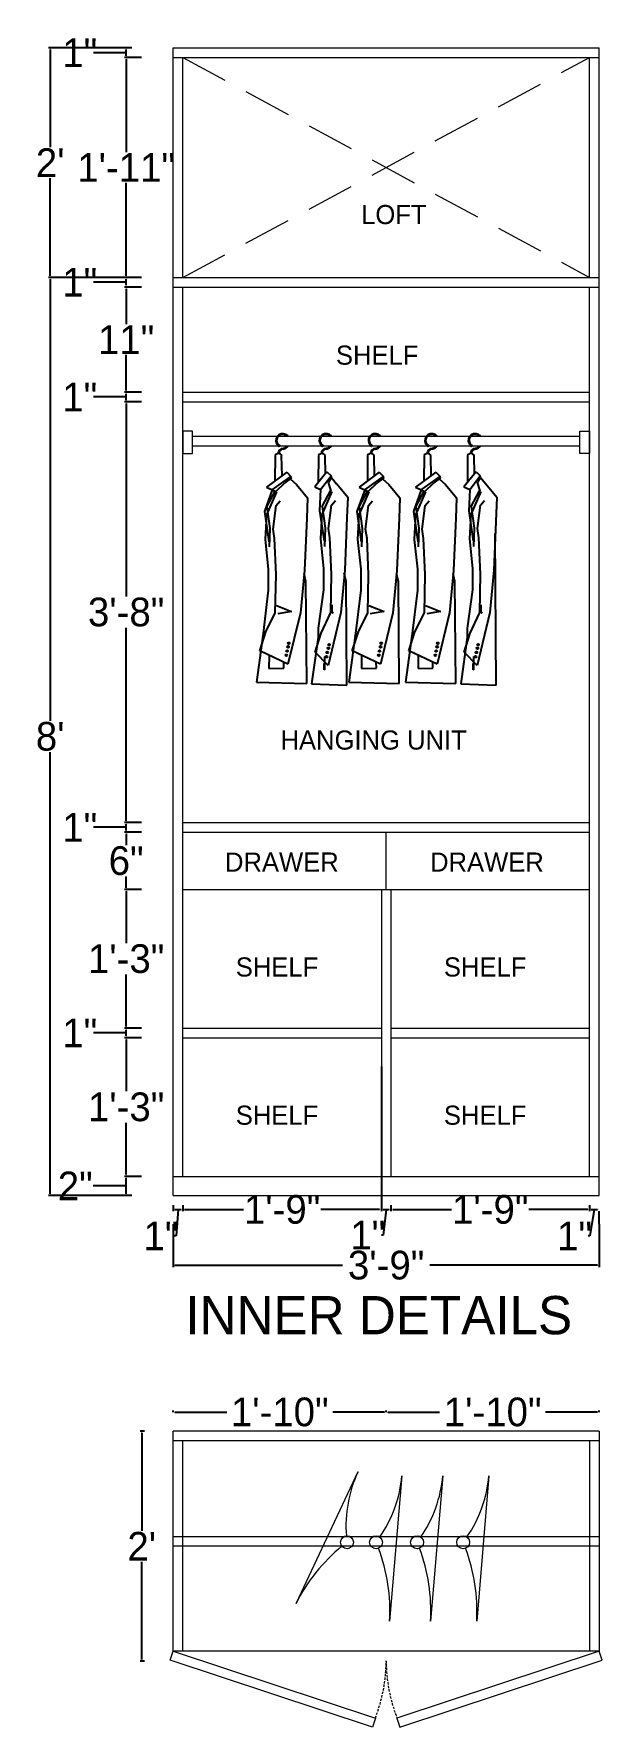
# Model space of a CAD drawing. Header units: inches. Extents: x 15448 to 46480, y -8154 to 0.
# Drawn here: x 22240.3 to 22299.7, y -6062.1 to -5885 of the extents above; entities that cross this region are included whole.
import ezdxf

# ---------------------------------------------------------------- set-up
doc = ezdxf.new("R2010")
doc.units = ezdxf.units.IN
doc.header["$MEASUREMENT"] = 0
doc.linetypes.add('DASHED2', pattern=[0.375, 0.25, -0.125])
doc.layers.add('Furniture', color=251, linetype='Continuous', lineweight=18)
doc.styles.add('b.k', font='verdana.ttf')
doc.styles.add('HEMI', font='stylu.ttf')
doc.dimstyles.new('STANDARD$0', dxfattribs={"dimscale": 0, "dimtxt": 6, "dimasz": 3, "dimexe": 2, "dimexo": 2, "dimgap": 0, "dimtad": 0, "dimtih": 1, "dimtoh": 1, "dimdec": 1, "dimzin": 0, "dimdsep": 46, "dimlunit": 4, "dimtxsty": 'b.k', "dimcen": 2.5, "dimclrd": 256, "dimclre": 256, "dimclrt": 256, "dimadec": 0, "dimazin": 0, "dimtfac": 1, "dimtdec": 1, "dimtofl": 0, "dimtmove": 2, "dimatfit": 2, "dimfxl": 1, "dimfrac": 2, "dimtolj": 1, "dimtzin": 0, "dimlwd": 9, "dimlwe": 9, "dimarcsym": 0})

# ---------------------------------------------------------------- blocks, each defined once
blk = doc.blocks.new('rdth')
at = {"color": 18, "true_color": 0x000000}
for p, q in [((3607.32, 824.21), (3607.31, 822.23)), ((3607.87, 822.64), (3607.83, 824.19)), ((3610.69, 824.21), (3610.67, 822.12)), ((3611.23, 822.81), (3611.2, 824.19)), ((3614.48, 824.21), (3614.47, 822.23)), ((3615.03, 822.64), (3614.99, 824.19)), ((3618.86, 824.21), (3618.85, 822.23)), ((3619.41, 822.64), (3619.37, 824.19)), ((3622.23, 824.21), (3622.22, 822.12)), ((3622.77, 822.81), (3622.74, 824.19)), ((3608.23, 822.91), (3606.66, 821.75)), ((3608.23, 822.91), (3608.55, 822.59)), ((3611.34, 822.95), (3610.41, 821.79)), ((3611.34, 822.95), (3611.67, 822.63)), ((3615.39, 822.91), (3613.82, 821.75)), ((3615.39, 822.91), (3615.71, 822.59)), ((3619.77, 822.91), (3618.2, 821.75)), ((3619.77, 822.91), (3620.1, 822.59)), ((3622.89, 822.95), (3621.95, 821.79)), ((3622.89, 822.95), (3623.21, 822.63)), ((3607.1, 821.54), (3606.49, 819.88)), ((3606.66, 821.75), (3607.43, 821.38)), ((3606.68, 820.22), (3607.32, 821.44)), ((3607.1, 821.54), (3608.55, 822.59)), ((3607.38, 821.41), (3608.07, 822.09)), ((3608.58, 822.47), (3608.07, 822.09)), ((3608.48, 822.4), (3608.98, 821.97)), ((3608.58, 822.47), (3608.55, 822.59)), ((3608.98, 821.97), (3609.83, 820.93)), ((3610.41, 821.79), (3610.85, 821.58)), ((3610.85, 821.58), (3610.77, 819.92)), ((3610.85, 821.58), (3611.67, 822.63)), ((3611.71, 821.43), (3610.94, 819.64)), ((3610.96, 820.26), (3611.61, 821.48)), ((3611.7, 822.51), (3611.45, 822.13)), ((3611.67, 821.45), (3611.45, 822.13)), ((3611.7, 822.51), (3611.67, 822.63)), ((3611.69, 822.51), (3612.09, 822.01)), ((3612.1, 822.01), (3612.95, 820.97)), ((3614.26, 821.54), (3613.65, 819.88)), ((3613.82, 821.75), (3614.59, 821.38)), ((3613.84, 820.22), (3614.48, 821.44)), ((3614.26, 821.54), (3615.71, 822.59)), ((3614.54, 821.41), (3615.23, 822.09)), ((3615.74, 822.47), (3615.23, 822.09)), ((3615.64, 822.4), (3616.14, 821.97)), ((3615.74, 822.47), (3615.71, 822.59)), ((3616.14, 821.97), (3616.99, 820.93)), ((3618.64, 821.54), (3618.03, 819.88)), ((3618.2, 821.75), (3618.97, 821.38)), ((3618.22, 820.22), (3618.86, 821.44)), ((3618.64, 821.54), (3620.1, 822.59)), ((3618.92, 821.41), (3619.61, 822.09)), ((3620.12, 822.47), (3619.61, 822.09)), ((3620.02, 822.4), (3620.52, 821.97)), ((3620.12, 822.47), (3620.1, 822.59)), ((3620.52, 821.97), (3621.38, 820.93)), ((3621.95, 821.79), (3622.4, 821.58)), ((3622.4, 821.58), (3622.32, 819.92)), ((3622.4, 821.58), (3623.21, 822.63)), ((3623.26, 821.43), (3622.48, 819.64)), ((3622.51, 820.26), (3623.15, 821.48)), ((3623.24, 822.51), (3622.99, 822.13)), ((3623.21, 821.45), (3622.99, 822.13)), ((3623.24, 822.51), (3623.21, 822.63)), ((3623.23, 822.51), (3623.63, 822.01)), ((3623.64, 822.01), (3624.49, 820.97)), ((3607.43, 821.39), (3606.65, 819.6)), ((3606.68, 820.22), (3606.91, 818.54)), ((3607.16, 818.5), (3607.4, 820.33)), ((3607.4, 820.33), (3607.71, 820.69)), ((3609.83, 820.93), (3609.77, 819.35)), ((3610.96, 820.26), (3611.2, 818.58)), ((3611.45, 818.55), (3611.69, 820.37)), ((3611.69, 820.37), (3611.99, 820.73)), ((3612.95, 820.97), (3612.89, 819.4)), ((3614.59, 821.39), (3613.81, 819.6)), ((3613.84, 820.22), (3614.07, 818.54)), ((3614.32, 818.5), (3614.56, 820.33)), ((3614.56, 820.33), (3614.86, 820.69)), ((3616.99, 820.93), (3616.93, 819.35)), ((3618.97, 821.39), (3618.19, 819.6)), ((3618.22, 820.22), (3618.46, 818.54)), ((3618.7, 818.5), (3618.94, 820.33)), ((3618.94, 820.33), (3619.25, 820.69)), ((3621.38, 820.93), (3621.31, 819.35)), ((3622.51, 820.26), (3622.74, 818.58)), ((3622.99, 818.55), (3623.23, 820.37)), ((3623.23, 820.37), (3623.53, 820.73)), ((3624.49, 820.97), (3624.25, 815.33)), ((3606.49, 819.88), (3606.83, 817.52)), ((3606.65, 819.6), (3606.55, 817.71)), ((3609.77, 819.35), (3609.59, 815.29)), ((3610.77, 819.92), (3611.12, 817.56)), ((3610.94, 819.64), (3610.84, 817.76)), ((3612.89, 819.4), (3612.71, 815.33)), ((3613.65, 819.88), (3613.99, 817.52)), ((3613.81, 819.6), (3613.71, 817.71)), ((3616.93, 819.35), (3616.75, 815.29)), ((3618.03, 819.88), (3618.37, 817.52)), ((3618.19, 819.6), (3618.09, 817.71)), ((3621.31, 819.35), (3621.13, 815.29)), ((3622.32, 819.92), (3622.66, 817.56)), ((3622.48, 819.64), (3622.38, 817.76)), ((3606.55, 817.71), (3606.79, 815.41)), ((3606.91, 818.54), (3606.86, 817.12)), ((3607.28, 817.78), (3607.16, 818.5)), ((3607.4, 814.98), (3607.28, 817.78)), ((3610.84, 817.76), (3611.08, 815.45)), ((3611.2, 818.58), (3611.14, 817.16)), ((3611.57, 817.82), (3611.45, 818.55)), ((3611.69, 815.02), (3611.57, 817.82)), ((3613.71, 817.71), (3613.95, 815.41)), ((3614.07, 818.54), (3614.02, 817.12)), ((3614.44, 817.78), (3614.32, 818.5)), ((3614.56, 814.98), (3614.44, 817.78)), ((3618.09, 817.71), (3618.34, 815.41)), ((3618.46, 818.54), (3618.4, 817.12)), ((3618.82, 817.78), (3618.7, 818.5)), ((3618.94, 814.98), (3618.82, 817.78)), ((3622.38, 817.76), (3622.62, 815.45)), ((3622.74, 818.58), (3622.69, 817.16)), ((3623.11, 817.82), (3622.99, 818.55)), ((3623.23, 815.02), (3623.11, 817.82)), ((3624.43, 806.42), (3624.37, 818.15)), ((3606.79, 815.41), (3606.79, 813.77)), ((3607.34, 812.01), (3607.4, 814.98)), ((3609.59, 815.29), (3609.29, 812.01)), ((3609.71, 814.44), (3609.57, 815.04)), ((3611.08, 815.45), (3611.08, 813.81)), ((3611.63, 812.05), (3611.69, 815.02)), ((3612.71, 815.33), (3612.4, 812.05)), ((3612.83, 814.48), (3612.68, 815.08)), ((3613.95, 815.41), (3613.95, 813.77)), ((3614.5, 812.01), (3614.56, 814.98)), ((3616.75, 815.29), (3616.45, 812.01)), ((3616.87, 814.44), (3616.73, 815.04)), ((3618.34, 815.41), (3618.34, 813.77)), ((3618.88, 812.01), (3618.94, 814.98)), ((3621.13, 815.29), (3620.83, 812.01)), ((3621.25, 814.44), (3621.11, 815.04)), ((3622.62, 815.45), (3622.62, 813.81)), ((3623.17, 812.05), (3623.23, 815.02)), ((3624.25, 815.33), (3623.94, 812.05)), ((3606.79, 813.77), (3606.37, 810.22)), ((3609.77, 806.53), (3609.71, 814.44)), ((3611.08, 813.81), (3610.66, 810.83)), ((3612.89, 806.42), (3612.83, 814.48)), ((3613.95, 813.77), (3613.53, 810.22)), ((3616.93, 806.53), (3616.87, 814.44)), ((3618.34, 813.77), (3617.91, 810.22)), ((3621.31, 806.53), (3621.25, 814.44)), ((3622.62, 813.81), (3622.2, 810.83)), ((3607.43, 812.59), (3608.6, 812.11)), ((3611.72, 812.63), (3611.72, 812.15)), ((3614.59, 812.59), (3615.76, 812.11)), ((3618.97, 812.59), (3620.14, 812.11)), ((3623.26, 812.63), (3623.26, 812.15)), ((3606.61, 810.54), (3607.34, 812.01)), ((3608.6, 812.11), (3607.53, 811.95)), ((3609.29, 812.01), (3608.32, 808.04)), ((3610.9, 810.43), (3611.63, 812.05)), ((3612.4, 812.05), (3611.43, 807.93)), ((3611.72, 812.15), (3611.81, 811.99)), ((3613.77, 810.54), (3614.5, 812.01)), ((3615.76, 812.11), (3614.69, 811.95)), ((3616.45, 812.01), (3615.48, 808.04)), ((3618.15, 810.54), (3618.88, 812.01)), ((3620.14, 812.11), (3619.07, 811.95)), ((3620.83, 812.01), (3619.86, 808.04)), ((3622.44, 810.43), (3623.17, 812.05)), ((3623.94, 812.05), (3622.98, 807.93)), ((3623.26, 812.15), (3623.36, 811.99)), ((3606.37, 810.24), (3605.87, 806.63)), ((3606.13, 809.08), (3606.61, 810.54)), ((3606.37, 810.22), (3606.37, 810.24)), ((3610.66, 810.13), (3610.15, 806.52)), ((3610.42, 808.97), (3610.9, 810.43)), ((3610.66, 810.83), (3610.66, 810.13)), ((3613.53, 810.24), (3613.03, 806.63)), ((3613.29, 809.08), (3613.77, 810.54)), ((3613.53, 810.22), (3613.53, 810.24)), ((3617.91, 810.24), (3617.41, 806.63)), ((3617.67, 809.08), (3618.15, 810.54)), ((3617.91, 810.22), (3617.91, 810.24)), ((3622.2, 810.13), (3621.7, 806.52)), ((3621.96, 808.97), (3622.44, 810.43)), ((3622.2, 810.83), (3622.2, 810.13)), ((3608.32, 808.04), (3606.13, 809.08)), ((3606.87, 808.73), (3606.85, 807.7)), ((3611.43, 807.93), (3610.42, 808.97)), ((3611.15, 808.62), (3611.14, 807.59)), ((3615.48, 808.04), (3613.29, 809.08)), ((3614.02, 808.73), (3614.01, 807.7)), ((3619.86, 808.04), (3617.67, 809.08)), ((3618.41, 808.73), (3618.39, 807.7)), ((3622.98, 807.93), (3621.96, 808.97)), ((3622.69, 808.62), (3622.68, 807.59)), ((3606.85, 807.7), (3608.01, 807.72)), ((3608.01, 807.72), (3608, 808.2)), ((3611.12, 807.61), (3611.11, 808.09)), ((3611.14, 807.59), (3611.12, 807.61)), ((3614.01, 807.7), (3615.17, 807.72)), ((3615.17, 807.72), (3615.15, 808.2)), ((3618.39, 807.7), (3619.55, 807.72)), ((3619.55, 807.72), (3619.54, 808.2)), ((3622.67, 807.61), (3622.65, 808.09)), ((3622.68, 807.59), (3622.67, 807.61)), ((3605.87, 806.63), (3609.77, 806.53)), ((3610.15, 806.52), (3612.89, 806.42)), ((3613.03, 806.63), (3616.93, 806.53)), ((3617.41, 806.63), (3621.31, 806.53)), ((3621.7, 806.52), (3624.43, 806.42))]:
    blk.add_line(p, q, dxfattribs=at)
for centre, radius in [((3607.62, 824.97), 0.055), ((3610.97, 824.97), 0.055), ((3614.78, 824.97), 0.055), ((3619.16, 824.97), 0.055), ((3622.51, 824.97), 0.055), ((3608.38, 809.66), 0.0683), ((3611.5, 809.55), 0.0683), ((3615.54, 809.66), 0.0683), ((3619.92, 809.66), 0.0683), ((3623.04, 809.55), 0.0683), ((3608.19, 808.73), 0.0683), ((3608.25, 809.06), 0.0683), ((3608.33, 809.38), 0.0683), ((3611.3, 808.61), 0.0683), ((3611.36, 808.95), 0.0683), ((3611.45, 809.27), 0.0683), ((3615.35, 808.73), 0.0683), ((3615.41, 809.06), 0.0683), ((3615.49, 809.38), 0.0683), ((3619.73, 808.73), 0.0683), ((3619.79, 809.06), 0.0683), ((3619.87, 809.38), 0.0683), ((3622.84, 808.61), 0.0683), ((3622.91, 808.95), 0.0683), ((3622.99, 809.27), 0.0683)]:
    blk.add_circle(centre, radius, dxfattribs=at)
for centre, radius, start, end in [((3607.9, 825.38), 0.522, 58.8889, 230.4094), ((3607.9, 825.38), 0.465, 58.8889, 230.4094), ((3607.86, 825.31), 0.552, 46.2084, 58.8889), ((3607.86, 825.31), 0.609, 40.831, 58.8889), ((3611.26, 825.38), 0.522, 58.8889, 230.4094), ((3611.26, 825.38), 0.465, 58.8889, 230.4094), ((3611.21, 825.31), 0.552, 46.2084, 58.8889), ((3611.21, 825.31), 0.609, 40.831, 58.8889), ((3615.06, 825.38), 0.522, 58.8889, 230.4094), ((3615.06, 825.38), 0.465, 58.8889, 230.4094), ((3615.01, 825.31), 0.552, 46.2084, 58.8889), ((3615.01, 825.31), 0.609, 40.831, 58.8889), ((3619.44, 825.38), 0.522, 58.8889, 230.4094), ((3619.44, 825.38), 0.465, 58.8889, 230.4094), ((3619.4, 825.31), 0.552, 46.2084, 58.8889), ((3619.4, 825.31), 0.609, 40.831, 58.8889), ((3622.8, 825.38), 0.522, 58.8889, 230.4094), ((3622.8, 825.38), 0.465, 58.8889, 230.4094), ((3622.75, 825.31), 0.552, 46.2084, 58.8889), ((3622.75, 825.31), 0.609, 40.831, 58.8889), ((3607.57, 824.07), 0.288, 24.2419, 150.7783), ((3608, 824.31), 0.457, 98.1438, 177.8717), ((3608, 824.31), 0.4, 98.1438, 177.7449), ((3607.86, 825.31), 0.552, 278.1438, 320.7311), ((3607.86, 825.31), 0.609, 278.1438, 325.0188), ((3610.94, 824.07), 0.288, 24.2419, 150.7783), ((3611.35, 824.31), 0.457, 98.1438, 177.8717), ((3611.35, 824.31), 0.4, 98.1438, 177.7449), ((3611.21, 825.31), 0.552, 278.1438, 320.7311), ((3611.21, 825.31), 0.609, 278.1438, 325.0188), ((3614.73, 824.07), 0.288, 24.2419, 150.7783), ((3615.16, 824.31), 0.457, 98.1438, 177.8717), ((3615.16, 824.31), 0.4, 98.1438, 177.7449), ((3615.01, 825.31), 0.552, 278.1438, 320.7311), ((3615.01, 825.31), 0.609, 278.1438, 325.0188), ((3619.11, 824.07), 0.288, 24.2419, 150.7783), ((3619.54, 824.31), 0.457, 98.1438, 177.8717), ((3619.54, 824.31), 0.4, 98.1438, 177.7449), ((3619.4, 825.31), 0.552, 278.1438, 320.7311), ((3619.4, 825.31), 0.609, 278.1438, 325.0188), ((3622.48, 824.07), 0.288, 24.2419, 150.7783), ((3622.89, 824.31), 0.457, 98.1438, 177.8717), ((3622.89, 824.31), 0.4, 98.1438, 177.7449), ((3622.75, 825.31), 0.552, 278.1438, 320.7311), ((3622.75, 825.31), 0.609, 278.1438, 325.0188)]:
    blk.add_arc(centre, radius, start, end, dxfattribs=at)
blk = doc.blocks.new('*D756')
at = {"color": 1, "lineweight": -2, "transparency": 16777216}
for p, q in [((22246.7, -6005.49), (22246.52, -6005.49)), ((22249.98, -6005.49), (22246.7, -6005.49)), ((22249.98, -6006.31), (22249.98, -6004.67))]:
    blk.add_line(p, q, dxfattribs=at)
at = {"color": 254, "lineweight": -2, "transparency": 16777216}
for p, q in [((22250.57, -6004.49), (22249.8, -6004.49)), ((22250.57, -6006.49), (22249.8, -6006.49))]:
    blk.add_line(p, q, dxfattribs=at)
at = {"color": 1, "transparency": 16777216}
for points in [[(22249.95, -6004.67), (22250.01, -6004.67), (22249.98, -6004.49)], [(22249.95, -6006.31), (22250.01, -6006.31), (22249.98, -6006.49)]]:
    blk.add_solid(points, dxfattribs=at)
at = {"layer": 'Defpoints', "color": 0, "transparency": 16777216}
for p in [(22249.98, -6004.49), (22253.57, -6004.49), (22253.57, -6006.49)]:
    blk.add_point(p, dxfattribs=at)
at = {"color": 1, "lineweight": 5, "transparency": 16777216, "insert": (22244.66, -6005.49), "char_height": 3, "attachment_point": 5, "style": 'HEMI'}
blk.add_mtext('\\A1;2"', dxfattribs=at)
blk = doc.blocks.new('*D757')
at = {"color": 254, "lineweight": -2, "transparency": 16777216}
for p, q in [((22251.57, -5989.99), (22249.8, -5989.99)), ((22251.57, -6004.49), (22249.8, -6004.49))]:
    blk.add_line(p, q, dxfattribs=at)
at = {"color": 1, "lineweight": -2, "transparency": 16777216}
for p, q in [((22249.98, -5990.17), (22249.98, -5995.59)), ((22249.98, -6004.31), (22249.98, -5998.88))]:
    blk.add_line(p, q, dxfattribs=at)
at = {"color": 1, "transparency": 16777216}
for points in [[(22249.95, -5990.17), (22250.01, -5990.17), (22249.98, -5989.99)], [(22249.95, -6004.31), (22250.01, -6004.31), (22249.98, -6004.49)]]:
    blk.add_solid(points, dxfattribs=at)
at = {"layer": 'Defpoints', "color": 0, "transparency": 16777216}
for p in [(22249.98, -5989.99), (22254.57, -5989.99), (22254.57, -6004.49)]:
    blk.add_point(p, dxfattribs=at)
at = {"color": 1, "lineweight": 5, "transparency": 16777216, "insert": (22249.98, -5997.24), "char_height": 3, "attachment_point": 5, "style": 'HEMI'}
blk.add_mtext('\\A1;1\'-3"', dxfattribs=at)
blk = doc.blocks.new('*D769')
at = {"color": 1, "lineweight": -2, "transparency": 16777216}
for p, q in [((22246.73, -5989.49), (22246.55, -5989.49)), ((22249.98, -5989.49), (22246.73, -5989.49)), ((22249.98, -5989.81), (22249.98, -5989.17))]:
    blk.add_line(p, q, dxfattribs=at)
at = {"color": 254, "lineweight": -2, "transparency": 16777216}
for p, q in [((22251.57, -5988.99), (22249.8, -5988.99)), ((22251.57, -5989.99), (22249.8, -5989.99))]:
    blk.add_line(p, q, dxfattribs=at)
at = {"color": 1, "transparency": 16777216}
for points in [[(22249.95, -5989.17), (22250.01, -5989.17), (22249.98, -5988.99)], [(22249.95, -5989.81), (22250.01, -5989.81), (22249.98, -5989.99)]]:
    blk.add_solid(points, dxfattribs=at)
at = {"layer": 'Defpoints', "color": 0, "transparency": 16777216}
for p in [(22249.98, -5988.99), (22254.57, -5988.99), (22254.57, -5989.99)]:
    blk.add_point(p, dxfattribs=at)
at = {"color": 1, "lineweight": 5, "transparency": 16777216, "insert": (22245.13, -5989.49), "char_height": 3, "attachment_point": 5, "style": 'HEMI'}
blk.add_mtext('\\A1;1"', dxfattribs=at)
blk = doc.blocks.new('*D770')
at = {"color": 254, "lineweight": -2, "transparency": 16777216}
for p, q in [((22251.57, -5974.49), (22249.8, -5974.49)), ((22251.57, -5988.99), (22249.8, -5988.99))]:
    blk.add_line(p, q, dxfattribs=at)
at = {"color": 1, "lineweight": -2, "transparency": 16777216}
for p, q in [((22249.98, -5974.67), (22249.98, -5980.09)), ((22249.98, -5988.81), (22249.98, -5983.38))]:
    blk.add_line(p, q, dxfattribs=at)
at = {"color": 1, "transparency": 16777216}
for points in [[(22249.95, -5974.67), (22250.01, -5974.67), (22249.98, -5974.49)], [(22249.95, -5988.81), (22250.01, -5988.81), (22249.98, -5988.99)]]:
    blk.add_solid(points, dxfattribs=at)
at = {"layer": 'Defpoints', "color": 0, "transparency": 16777216}
for p in [(22249.98, -5974.49), (22254.57, -5974.49), (22254.57, -5988.99)]:
    blk.add_point(p, dxfattribs=at)
at = {"color": 1, "lineweight": 5, "transparency": 16777216, "insert": (22249.98, -5981.74), "char_height": 3, "attachment_point": 5, "style": 'HEMI'}
blk.add_mtext('\\A1;1\'-3"', dxfattribs=at)
blk = doc.blocks.new('*D771')
at = {"color": 254, "lineweight": -2, "transparency": 16777216}
for p, q in [((22251.57, -5968.49), (22249.8, -5968.49)), ((22251.57, -5974.49), (22249.8, -5974.49))]:
    blk.add_line(p, q, dxfattribs=at)
at = {"color": 1, "lineweight": -2, "transparency": 16777216}
for p, q in [((22249.98, -5968.67), (22249.98, -5969.84)), ((22249.98, -5974.31), (22249.98, -5973.13))]:
    blk.add_line(p, q, dxfattribs=at)
at = {"color": 1, "transparency": 16777216}
for points in [[(22249.95, -5968.67), (22250.01, -5968.67), (22249.98, -5968.49)], [(22249.95, -5974.31), (22250.01, -5974.31), (22249.98, -5974.49)]]:
    blk.add_solid(points, dxfattribs=at)
at = {"layer": 'Defpoints', "color": 0, "transparency": 16777216}
for p in [(22249.98, -5968.49), (22254.57, -5968.49), (22254.57, -5974.49)]:
    blk.add_point(p, dxfattribs=at)
at = {"color": 1, "lineweight": 5, "transparency": 16777216, "insert": (22249.98, -5971.49), "char_height": 3, "attachment_point": 5, "style": 'HEMI'}
blk.add_mtext('\\A1;6"', dxfattribs=at)
blk = doc.blocks.new('*D772')
at = {"color": 1, "lineweight": -2, "transparency": 16777216}
for p, q in [((22246.73, -5967.99), (22246.55, -5967.99)), ((22249.98, -5967.99), (22246.73, -5967.99)), ((22249.98, -5968.31), (22249.98, -5967.67))]:
    blk.add_line(p, q, dxfattribs=at)
at = {"color": 254, "lineweight": -2, "transparency": 16777216}
for p, q in [((22251.57, -5967.49), (22249.8, -5967.49)), ((22251.57, -5968.49), (22249.8, -5968.49))]:
    blk.add_line(p, q, dxfattribs=at)
at = {"color": 1, "transparency": 16777216}
for points in [[(22249.95, -5967.67), (22250.01, -5967.67), (22249.98, -5967.49)], [(22249.95, -5968.31), (22250.01, -5968.31), (22249.98, -5968.49)]]:
    blk.add_solid(points, dxfattribs=at)
at = {"layer": 'Defpoints', "color": 0, "transparency": 16777216}
for p in [(22249.98, -5967.49), (22254.57, -5967.49), (22254.57, -5968.49)]:
    blk.add_point(p, dxfattribs=at)
at = {"color": 1, "lineweight": 5, "transparency": 16777216, "insert": (22245.13, -5967.99), "char_height": 3, "attachment_point": 5, "style": 'HEMI'}
blk.add_mtext('\\A1;1"', dxfattribs=at)
blk = doc.blocks.new('*D773')
at = {"color": 254, "lineweight": -2, "transparency": 16777216}
for p, q in [((22251.57, -5923.49), (22249.8, -5923.49)), ((22251.57, -5967.49), (22249.8, -5967.49))]:
    blk.add_line(p, q, dxfattribs=at)
at = {"color": 1, "lineweight": -2, "transparency": 16777216}
for p, q in [((22249.98, -5923.67), (22249.98, -5943.84)), ((22249.98, -5967.31), (22249.98, -5947.13))]:
    blk.add_line(p, q, dxfattribs=at)
at = {"color": 1, "transparency": 16777216}
for points in [[(22249.95, -5923.67), (22250.01, -5923.67), (22249.98, -5923.49)], [(22249.95, -5967.31), (22250.01, -5967.31), (22249.98, -5967.49)]]:
    blk.add_solid(points, dxfattribs=at)
at = {"layer": 'Defpoints', "color": 0, "transparency": 16777216}
for p in [(22249.98, -5923.49), (22254.57, -5923.49), (22254.57, -5967.49)]:
    blk.add_point(p, dxfattribs=at)
at = {"color": 1, "lineweight": 5, "transparency": 16777216, "insert": (22249.98, -5945.49), "char_height": 3, "attachment_point": 5, "style": 'HEMI'}
blk.add_mtext('\\A1;3\'-8"', dxfattribs=at)
blk = doc.blocks.new('*D774')
at = {"color": 254, "lineweight": -2, "transparency": 16777216}
for p, q in [((22251.57, -5922.49), (22249.8, -5922.49)), ((22251.57, -5923.49), (22249.8, -5923.49))]:
    blk.add_line(p, q, dxfattribs=at)
at = {"color": 1, "lineweight": -2, "transparency": 16777216}
for p, q in [((22249.98, -5923.31), (22249.98, -5922.67)), ((22246.73, -5922.99), (22246.55, -5922.99)), ((22249.98, -5922.99), (22246.73, -5922.99))]:
    blk.add_line(p, q, dxfattribs=at)
at = {"color": 1, "transparency": 16777216}
for points in [[(22249.95, -5922.67), (22250.01, -5922.67), (22249.98, -5922.49)], [(22249.95, -5923.31), (22250.01, -5923.31), (22249.98, -5923.49)]]:
    blk.add_solid(points, dxfattribs=at)
at = {"layer": 'Defpoints', "color": 0, "transparency": 16777216}
for p in [(22249.98, -5922.49), (22254.57, -5922.49), (22254.57, -5923.49)]:
    blk.add_point(p, dxfattribs=at)
at = {"color": 1, "lineweight": 5, "transparency": 16777216, "insert": (22245.13, -5922.99), "char_height": 3, "attachment_point": 5, "style": 'HEMI'}
blk.add_mtext('\\A1;1"', dxfattribs=at)
blk = doc.blocks.new('*D775')
at = {"color": 254, "lineweight": -2, "transparency": 16777216}
for p, q in [((22251.57, -5911.49), (22249.8, -5911.49)), ((22251.57, -5922.49), (22249.8, -5922.49))]:
    blk.add_line(p, q, dxfattribs=at)
at = {"color": 1, "lineweight": -2, "transparency": 16777216}
for p, q in [((22249.98, -5911.67), (22249.98, -5915.38)), ((22249.98, -5922.31), (22249.98, -5918.59))]:
    blk.add_line(p, q, dxfattribs=at)
at = {"color": 1, "transparency": 16777216}
for points in [[(22249.95, -5911.67), (22250.01, -5911.67), (22249.98, -5911.49)], [(22249.95, -5922.31), (22250.01, -5922.31), (22249.98, -5922.49)]]:
    blk.add_solid(points, dxfattribs=at)
at = {"layer": 'Defpoints', "color": 0, "transparency": 16777216}
for p in [(22249.98, -5911.49), (22254.57, -5911.49), (22254.57, -5922.49)]:
    blk.add_point(p, dxfattribs=at)
at = {"color": 1, "lineweight": 5, "transparency": 16777216, "insert": (22249.98, -5916.99), "char_height": 3, "attachment_point": 5, "style": 'HEMI'}
blk.add_mtext('\\A1;11"', dxfattribs=at)
blk = doc.blocks.new('*D776')
at = {"color": 1, "lineweight": -2, "transparency": 16777216}
for p, q in [((22246.73, -5910.99), (22246.55, -5910.99)), ((22249.98, -5910.99), (22246.73, -5910.99)), ((22249.98, -5911.31), (22249.98, -5910.67))]:
    blk.add_line(p, q, dxfattribs=at)
at = {"color": 254, "lineweight": -2, "transparency": 16777216}
for p, q in [((22251.57, -5910.49), (22249.8, -5910.49)), ((22251.57, -5911.49), (22249.8, -5911.49))]:
    blk.add_line(p, q, dxfattribs=at)
at = {"color": 1, "transparency": 16777216}
for points in [[(22249.95, -5910.67), (22250.01, -5910.67), (22249.98, -5910.49)], [(22249.95, -5911.31), (22250.01, -5911.31), (22249.98, -5911.49)]]:
    blk.add_solid(points, dxfattribs=at)
at = {"layer": 'Defpoints', "color": 0, "transparency": 16777216}
for p in [(22249.98, -5910.49), (22254.57, -5910.49), (22254.57, -5911.49)]:
    blk.add_point(p, dxfattribs=at)
at = {"color": 1, "lineweight": 5, "transparency": 16777216, "insert": (22245.13, -5910.99), "char_height": 3, "attachment_point": 5, "style": 'HEMI'}
blk.add_mtext('\\A1;1"', dxfattribs=at)
blk = doc.blocks.new('*D777')
at = {"color": 254, "lineweight": -2, "transparency": 16777216}
for p, q in [((22251.57, -5887.49), (22249.8, -5887.49)), ((22251.57, -5910.49), (22249.8, -5910.49))]:
    blk.add_line(p, q, dxfattribs=at)
at = {"color": 1, "lineweight": -2, "transparency": 16777216}
for p, q in [((22249.98, -5887.67), (22249.98, -5897.38)), ((22249.98, -5910.31), (22249.98, -5900.59))]:
    blk.add_line(p, q, dxfattribs=at)
at = {"color": 1, "transparency": 16777216}
for points in [[(22249.95, -5887.67), (22250.01, -5887.67), (22249.98, -5887.49)], [(22249.95, -5910.31), (22250.01, -5910.31), (22249.98, -5910.49)]]:
    blk.add_solid(points, dxfattribs=at)
at = {"layer": 'Defpoints', "color": 0, "transparency": 16777216}
for p in [(22249.98, -5887.49), (22254.57, -5887.49), (22254.57, -5910.49)]:
    blk.add_point(p, dxfattribs=at)
at = {"color": 1, "lineweight": 5, "transparency": 16777216, "insert": (22249.98, -5898.99), "char_height": 3, "attachment_point": 5, "style": 'HEMI'}
blk.add_mtext('\\A1;1\'-11"', dxfattribs=at)
blk = doc.blocks.new('*D778')
at = {"color": 1, "lineweight": -2, "transparency": 16777216}
for p, q in [((22246.73, -5886.99), (22246.55, -5886.99)), ((22249.98, -5886.99), (22246.73, -5886.99)), ((22249.98, -5887.31), (22249.98, -5886.67))]:
    blk.add_line(p, q, dxfattribs=at)
at = {"color": 254, "lineweight": -2, "transparency": 16777216}
for p, q in [((22250.57, -5886.49), (22249.8, -5886.49)), ((22251.57, -5887.49), (22249.8, -5887.49))]:
    blk.add_line(p, q, dxfattribs=at)
at = {"color": 1, "transparency": 16777216}
for points in [[(22249.95, -5886.67), (22250.01, -5886.67), (22249.98, -5886.49)], [(22249.95, -5887.31), (22250.01, -5887.31), (22249.98, -5887.49)]]:
    blk.add_solid(points, dxfattribs=at)
at = {"layer": 'Defpoints', "color": 0, "transparency": 16777216}
for p in [(22249.98, -5886.49), (22253.57, -5886.49), (22254.57, -5887.49)]:
    blk.add_point(p, dxfattribs=at)
at = {"color": 1, "lineweight": 5, "transparency": 16777216, "insert": (22245.13, -5886.99), "char_height": 3, "attachment_point": 5, "style": 'HEMI'}
blk.add_mtext('\\A1;1"', dxfattribs=at)
blk = doc.blocks.new('*D744')
at = {"color": 254, "lineweight": -2, "transparency": 16777216}
for p, q in [((22254.9, -6007.49), (22254.9, -6008.14)), ((22255.9, -6007.49), (22255.9, -6008.14))]:
    blk.add_line(p, q, dxfattribs=at)
at = {"color": 1, "lineweight": -2, "transparency": 16777216}
for p, q in [((22255.08, -6007.96), (22255.72, -6007.96)), ((22255.4, -6007.96), (22255.22, -6010.71)), ((22255.22, -6010.71), (22255.04, -6010.71))]:
    blk.add_line(p, q, dxfattribs=at)
at = {"color": 1, "transparency": 16777216}
for points in [[(22255.08, -6007.93), (22255.08, -6007.99), (22254.9, -6007.96)], [(22255.72, -6007.93), (22255.72, -6007.99), (22255.9, -6007.96)]]:
    blk.add_solid(points, dxfattribs=at)
at = {"layer": 'Defpoints', "color": 0, "transparency": 16777216}
for p in [(22254.9, -6004.49), (22255.9, -6004.49), (22255.9, -6007.96)]:
    blk.add_point(p, dxfattribs=at)
at = {"color": 1, "lineweight": 5, "transparency": 16777216, "insert": (22253.62, -6010.71), "char_height": 3, "attachment_point": 5, "style": 'HEMI'}
blk.add_mtext('\\A1;1"', dxfattribs=at)
blk = doc.blocks.new('*D779')
at = {"color": 254, "lineweight": -2, "transparency": 16777216}
for p, q in [((22276.65, -5992.99), (22276.65, -6008.14)), ((22255.9, -6007.49), (22255.9, -6008.14))]:
    blk.add_line(p, q, dxfattribs=at)
at = {"color": 1, "lineweight": -2, "transparency": 16777216}
for p, q in [((22256.08, -6007.96), (22262.23, -6007.96)), ((22276.47, -6007.96), (22270.32, -6007.96))]:
    blk.add_line(p, q, dxfattribs=at)
at = {"color": 1, "transparency": 16777216}
for points in [[(22256.08, -6007.93), (22256.08, -6007.99), (22255.9, -6007.96)], [(22276.47, -6007.93), (22276.47, -6007.99), (22276.65, -6007.96)]]:
    blk.add_solid(points, dxfattribs=at)
at = {"layer": 'Defpoints', "color": 0, "transparency": 16777216}
for p in [(22276.65, -5989.99), (22255.9, -6004.49), (22276.65, -6007.96)]:
    blk.add_point(p, dxfattribs=at)
at = {"color": 1, "lineweight": 5, "transparency": 16777216, "insert": (22266.28, -6007.96), "char_height": 3, "attachment_point": 5, "style": 'HEMI'}
blk.add_mtext('\\A1;1\'-9"', dxfattribs=at)
blk = doc.blocks.new('*D780')
at = {"color": 254, "lineweight": -2, "transparency": 16777216}
for p, q in [((22276.65, -6005.59), (22276.65, -6008.14)), ((22277.65, -6007.49), (22277.65, -6008.14))]:
    blk.add_line(p, q, dxfattribs=at)
at = {"color": 1, "lineweight": -2, "transparency": 16777216}
for p, q in [((22276.83, -6007.96), (22277.47, -6007.96)), ((22277.15, -6007.96), (22276.84, -6010.63)), ((22276.84, -6010.63), (22276.66, -6010.63))]:
    blk.add_line(p, q, dxfattribs=at)
at = {"color": 1, "transparency": 16777216}
for points in [[(22276.83, -6007.93), (22276.83, -6007.99), (22276.65, -6007.96)], [(22277.47, -6007.93), (22277.47, -6007.99), (22277.65, -6007.96)]]:
    blk.add_solid(points, dxfattribs=at)
at = {"layer": 'Defpoints', "color": 0, "transparency": 16777216}
for p in [(22276.65, -6002.59), (22277.65, -6004.49), (22277.65, -6007.96)]:
    blk.add_point(p, dxfattribs=at)
at = {"color": 1, "lineweight": 5, "transparency": 16777216, "insert": (22275.24, -6010.63), "char_height": 3, "attachment_point": 5, "style": 'HEMI'}
blk.add_mtext('\\A1;1"', dxfattribs=at)
blk = doc.blocks.new('*D781')
at = {"color": 254, "lineweight": -2, "transparency": 16777216}
for p, q in [((22277.65, -6007.49), (22277.65, -6008.14)), ((22298.4, -6007.49), (22298.4, -6008.14))]:
    blk.add_line(p, q, dxfattribs=at)
at = {"color": 1, "lineweight": -2, "transparency": 16777216}
for p, q in [((22277.83, -6007.96), (22283.98, -6007.96)), ((22298.22, -6007.96), (22292.07, -6007.96))]:
    blk.add_line(p, q, dxfattribs=at)
at = {"color": 1, "transparency": 16777216}
for points in [[(22277.83, -6007.93), (22277.83, -6007.99), (22277.65, -6007.96)], [(22298.22, -6007.93), (22298.22, -6007.99), (22298.4, -6007.96)]]:
    blk.add_solid(points, dxfattribs=at)
at = {"layer": 'Defpoints', "color": 0, "transparency": 16777216}
for p in [(22277.65, -6004.49), (22298.4, -6004.49), (22298.4, -6007.96)]:
    blk.add_point(p, dxfattribs=at)
at = {"color": 1, "lineweight": 5, "transparency": 16777216, "insert": (22288.03, -6007.96), "char_height": 3, "attachment_point": 5, "style": 'HEMI'}
blk.add_mtext('\\A1;1\'-9"', dxfattribs=at)
blk = doc.blocks.new('*D782')
at = {"color": 254, "lineweight": -2, "transparency": 16777216}
for p, q in [((22298.4, -6007.49), (22298.4, -6008.14)), ((22299.4, -6009.49), (22299.4, -6008.14))]:
    blk.add_line(p, q, dxfattribs=at)
at = {"color": 1, "lineweight": -2, "transparency": 16777216}
for p, q in [((22298.9, -6007.96), (22298.44, -6010.71)), ((22298.58, -6007.96), (22299.22, -6007.96)), ((22298.44, -6010.71), (22298.26, -6010.71))]:
    blk.add_line(p, q, dxfattribs=at)
at = {"color": 1, "transparency": 16777216}
for points in [[(22298.58, -6007.93), (22298.58, -6007.99), (22298.4, -6007.96)], [(22299.22, -6007.93), (22299.22, -6007.99), (22299.4, -6007.96)]]:
    blk.add_solid(points, dxfattribs=at)
at = {"layer": 'Defpoints', "color": 0, "transparency": 16777216}
for p in [(22298.4, -6004.49), (22299.4, -6006.49), (22299.4, -6007.96)]:
    blk.add_point(p, dxfattribs=at)
at = {"color": 1, "lineweight": 5, "transparency": 16777216, "insert": (22296.84, -6010.71), "char_height": 3, "attachment_point": 5, "style": 'HEMI'}
blk.add_mtext('\\A1;1"', dxfattribs=at)
blk = doc.blocks.new('*D783')
at = {"color": 254, "lineweight": -2, "transparency": 16777216}
for p, q in [((22254.9, -6009.49), (22254.9, -6013.97)), ((22299.4, -6009.49), (22299.4, -6013.97))]:
    blk.add_line(p, q, dxfattribs=at)
at = {"color": 1, "lineweight": -2, "transparency": 16777216}
for p, q in [((22255.08, -6013.79), (22272.57, -6013.79)), ((22299.22, -6013.79), (22281.73, -6013.79))]:
    blk.add_line(p, q, dxfattribs=at)
at = {"color": 1, "transparency": 16777216}
for points in [[(22255.08, -6013.76), (22255.08, -6013.82), (22254.9, -6013.79)], [(22299.22, -6013.76), (22299.22, -6013.82), (22299.4, -6013.79)]]:
    blk.add_solid(points, dxfattribs=at)
at = {"layer": 'Defpoints', "color": 0, "transparency": 16777216}
for p in [(22254.9, -6006.49), (22299.4, -6006.49), (22299.4, -6013.79)]:
    blk.add_point(p, dxfattribs=at)
at = {"color": 1, "lineweight": 5, "transparency": 16777216, "insert": (22277.15, -6013.79), "char_height": 3, "attachment_point": 5, "style": 'HEMI'}
blk.add_mtext('\\A1;3\'-9"', dxfattribs=at)
blk = doc.blocks.new('*D745')
at = {"color": 254, "lineweight": -2, "transparency": 16777216}
for p, q in [((22250.57, -5910.49), (22241.86, -5910.49)), ((22250.57, -6006.49), (22241.86, -6006.49))]:
    blk.add_line(p, q, dxfattribs=at)
at = {"color": 1, "lineweight": -2, "transparency": 16777216}
for p, q in [((22242.04, -5910.67), (22242.04, -5956.85)), ((22242.04, -6006.31), (22242.04, -5960.13))]:
    blk.add_line(p, q, dxfattribs=at)
at = {"color": 1, "transparency": 16777216}
for points in [[(22242.01, -5910.67), (22242.07, -5910.67), (22242.04, -5910.49)], [(22242.01, -6006.31), (22242.07, -6006.31), (22242.04, -6006.49)]]:
    blk.add_solid(points, dxfattribs=at)
at = {"layer": 'Defpoints', "color": 0, "transparency": 16777216}
for p in [(22242.04, -5910.49), (22253.57, -5910.49), (22253.57, -6006.49)]:
    blk.add_point(p, dxfattribs=at)
at = {"color": 1, "lineweight": 5, "transparency": 16777216, "insert": (22242.04, -5958.49), "char_height": 3, "attachment_point": 5, "style": 'HEMI'}
blk.add_mtext("\\A1;8'", dxfattribs=at)
blk = doc.blocks.new('*D746')
at = {"color": 254, "lineweight": -2, "transparency": 16777216}
for p, q in [((22250.57, -5886.49), (22241.86, -5886.49)), ((22250.57, -5910.49), (22241.86, -5910.49))]:
    blk.add_line(p, q, dxfattribs=at)
at = {"color": 1, "lineweight": -2, "transparency": 16777216}
for p, q in [((22242.04, -5886.67), (22242.04, -5896.87)), ((22242.04, -5910.31), (22242.04, -5900.11))]:
    blk.add_line(p, q, dxfattribs=at)
at = {"color": 1, "transparency": 16777216}
for points in [[(22242.01, -5886.67), (22242.07, -5886.67), (22242.04, -5886.49)], [(22242.01, -5910.31), (22242.07, -5910.31), (22242.04, -5910.49)]]:
    blk.add_solid(points, dxfattribs=at)
at = {"layer": 'Defpoints', "color": 0, "transparency": 16777216}
for p in [(22242.04, -5886.49), (22253.57, -5886.49), (22253.57, -5910.49)]:
    blk.add_point(p, dxfattribs=at)
at = {"color": 1, "lineweight": 5, "transparency": 16777216, "insert": (22242.04, -5898.49), "char_height": 3, "attachment_point": 5, "style": 'HEMI'}
blk.add_mtext("\\A1;2'", dxfattribs=at)
blk = doc.blocks.new('*D784')
at = {"color": 254, "lineweight": -2, "transparency": 16777216}
for p, q in [((22251.9, -6031.14), (22251.43, -6031.14)), ((22251.9, -6055.2), (22251.43, -6055.2))]:
    blk.add_line(p, q, dxfattribs=at)
at = {"color": 1, "lineweight": -2, "transparency": 16777216}
for p, q in [((22251.61, -6031.32), (22251.61, -6041.55)), ((22251.61, -6055.02), (22251.61, -6044.79))]:
    blk.add_line(p, q, dxfattribs=at)
at = {"color": 1, "transparency": 16777216}
for points in [[(22251.58, -6031.32), (22251.64, -6031.32), (22251.61, -6031.14)], [(22251.58, -6055.02), (22251.64, -6055.02), (22251.61, -6055.2)]]:
    blk.add_solid(points, dxfattribs=at)
at = {"layer": 'Defpoints', "color": 0, "transparency": 16777216}
for p in [(22254.9, -6031.14), (22251.61, -6055.2), (22254.9, -6055.2)]:
    blk.add_point(p, dxfattribs=at)
at = {"color": 1, "lineweight": 5, "transparency": 16777216, "insert": (22251.61, -6043.17), "char_height": 3, "attachment_point": 5, "style": 'HEMI'}
blk.add_mtext("\\A1;2'", dxfattribs=at)
blk = doc.blocks.new('*D785')
at = {"color": 254, "lineweight": -2, "transparency": 16777216}
for p, q in [((22254.9, -6029.14), (22254.9, -6028.96)), ((22277.15, -6029.14), (22277.15, -6028.96))]:
    blk.add_line(p, q, dxfattribs=at)
at = {"color": 1, "lineweight": -2, "transparency": 16777216}
for p, q in [((22255.08, -6029.14), (22260.49, -6029.14)), ((22276.97, -6029.14), (22271.56, -6029.14))]:
    blk.add_line(p, q, dxfattribs=at)
at = {"color": 1, "transparency": 16777216}
for points in [[(22255.08, -6029.11), (22255.08, -6029.17), (22254.9, -6029.14)], [(22276.97, -6029.11), (22276.97, -6029.17), (22277.15, -6029.14)]]:
    blk.add_solid(points, dxfattribs=at)
at = {"layer": 'Defpoints', "color": 0, "transparency": 16777216}
for p in [(22277.15, -6029.14), (22254.9, -6032.14), (22277.15, -6032.14)]:
    blk.add_point(p, dxfattribs=at)
at = {"color": 1, "lineweight": 5, "transparency": 16777216, "insert": (22266.03, -6029.14), "char_height": 3, "attachment_point": 5, "style": 'HEMI'}
blk.add_mtext('\\A1;1\'-10"', dxfattribs=at)
blk = doc.blocks.new('*D786')
at = {"color": 254, "lineweight": -2, "transparency": 16777216}
for p, q in [((22277.15, -6029.14), (22277.15, -6028.96)), ((22299.4, -6029.14), (22299.4, -6028.96))]:
    blk.add_line(p, q, dxfattribs=at)
at = {"color": 5, "lineweight": -2, "transparency": 16777216}
for p, q in [((22277.33, -6029.14), (22282.74, -6029.14)), ((22299.22, -6029.14), (22293.81, -6029.14))]:
    blk.add_line(p, q, dxfattribs=at)
at = {"color": 5, "transparency": 16777216}
for points in [[(22277.33, -6029.11), (22277.33, -6029.17), (22277.15, -6029.14)], [(22299.22, -6029.11), (22299.22, -6029.17), (22299.4, -6029.14)]]:
    blk.add_solid(points, dxfattribs=at)
at = {"layer": 'Defpoints', "color": 0, "transparency": 16777216}
for p in [(22299.4, -6029.14), (22277.15, -6032.14), (22299.4, -6032.14)]:
    blk.add_point(p, dxfattribs=at)
at = {"color": 5, "lineweight": 5, "transparency": 16777216, "insert": (22288.28, -6029.14), "char_height": 3, "attachment_point": 5, "style": 'HEMI'}
blk.add_mtext('\\A1;1\'-10"', dxfattribs=at)
blk = doc.blocks.new('SHS')
at = {"layer": 'Furniture', "color": 133, "lineweight": 5, "true_color": 0x84cdcc}
for p, q in [((16865.55, -2625.54), (16859.06, -2639.35)), ((16870.14, -2625.95), (16868.85, -2641.16)), ((16874.42, -2625.95), (16873.13, -2641.16)), ((16879.24, -2625.95), (16877.96, -2641.16))]:
    blk.add_line(p, q, dxfattribs=at)
for centre in [(16864.41, -2632.91), (16867.44, -2632.91), (16871.73, -2632.91), (16876.55, -2632.91)]:
    blk.add_circle(centre, 0.673, dxfattribs=at)
for centre, radius, start, end in [((16877.49, -2631.17), 13.19, 154.7514, 184.6513), ((16856.99, -2624.86), 13.19, 325.3487, 355.2486), ((16861.27, -2624.86), 13.19, 325.3487, 355.2486), ((16866.09, -2624.86), 13.19, 325.3487, 355.2486), ((16875.7, -2647.71), 18.62, 129.3984, 153.3097), ((16850.27, -2640.08), 18.62, 356.6903, 20.6016), ((16854.55, -2640.08), 18.62, 356.6903, 20.6016), ((16859.37, -2640.08), 18.62, 356.6903, 20.6016)]:
    blk.add_arc(centre, radius, start, end, dxfattribs=at)

msp = doc.modelspace()

# ---------------------------------------------------------------- linework, layer by layer
at = {"lineweight": 5}
for p, q in [((22254.9, -6006.49), (22254.9, -5886.49)), ((22254.9, -5886.49), (22299.4, -5886.49)), ((22299.4, -6006.49), (22299.4, -5886.49)), ((22254.9, -5887.49), (22299.4, -5887.49)), ((22255.9, -5910.49), (22255.9, -5887.49)), ((22298.4, -5910.49), (22298.4, -5887.49)), ((22254.9, -5910.49), (22299.4, -5910.49)), ((22254.9, -5911.49), (22299.4, -5911.49)), ((22255.9, -6004.49), (22255.9, -5911.49)), ((22298.4, -6004.49), (22298.4, -5911.49)), ((22255.9, -5922.49), (22298.4, -5922.49)), ((22255.9, -5923.49), (22298.4, -5923.49)), ((22256.9, -5927.1), (22297.4, -5927.1)), ((22256.9, -5928.1), (22297.4, -5928.1)), ((22255.9, -5967.49), (22298.4, -5967.49)), ((22255.9, -5968.49), (22298.4, -5968.49)), ((22277.15, -5974.49), (22277.15, -5968.49)), ((22255.9, -5974.49), (22298.4, -5974.49)), ((22276.65, -5974.49), (22276.65, -6004.49)), ((22277.65, -5974.49), (22277.65, -6004.49)), ((22255.9, -5988.99), (22276.65, -5988.99)), ((22255.9, -5989.99), (22276.65, -5989.99)), ((22277.65, -5988.99), (22298.4, -5988.99)), ((22277.65, -5989.99), (22298.4, -5989.99)), ((22254.9, -6004.49), (22299.4, -6004.49)), ((22254.9, -6006.49), (22299.4, -6006.49)), ((22299.4, -6031.14), (22254.9, -6031.14)), ((22254.9, -6054.14), (22254.9, -6031.14)), ((22299.4, -6032.14), (22254.9, -6032.14)), ((22255.9, -6054.14), (22255.9, -6032.14)), ((22298.4, -6032.14), (22298.4, -6054.14)), ((22299.4, -6031.14), (22299.4, -6054.14)), ((22299.4, -6054.14), (22254.9, -6054.14))]:
    msp.add_line(p, q, dxfattribs=at)
at = {"color": 252, "linetype": 'DASHED2', "lineweight": 5, "ltscale": 20, "true_color": 0x939598}
for p, q in [((22255.9, -5910.49), (22298.4, -5887.49)), ((22255.9, -5887.49), (22298.4, -5910.49))]:
    msp.add_line(p, q, dxfattribs=at)
at = {"color": 9, "lineweight": 5, "true_color": 0xc7c8ca}
for p, q in [((22254.9, -6042.14), (22299.4, -6042.14)), ((22254.9, -6043.14), (22299.4, -6043.14))]:
    msp.add_line(p, q, dxfattribs=at)
at = {"lineweight": 5}
for points in [[(22255.9, -5928.89), (22256.9, -5928.89), (22256.9, -5926.58), (22255.9, -5926.58)], [(22298.4, -5928.89), (22297.4, -5928.89), (22297.4, -5926.58), (22298.4, -5926.58)], [(22254.9, -6054.14), (22276.02, -6061.13), (22275.71, -6062.08), (22254.59, -6055.09)], [(22299.4, -6054.14), (22278.28, -6061.13), (22278.59, -6062.08), (22299.72, -6055.09)]]:
    msp.add_lwpolyline(points, close=True, dxfattribs=at)
at = {"linetype": 'DASHED2', "lineweight": 5}
for centre, start, end in [((22260.18, -6055.05), 339.003, 359.6942), ((22294.12, -6055.05), 180.3058, 200.997)]:
    msp.add_arc(centre, 16.97, start, end, dxfattribs=at)

# ---------------------------------------------------------------- block references
at = {"lineweight": 5, "xscale": 1.349456073416687, "yscale": 1.349456073416687, "zscale": 1.349456073416687}
msp.add_blockref('rdth', (17397.62, -7041.34), dxfattribs=at)
at = {"lineweight": 5}
msp.add_blockref('SHS', (5408.65, -3409.84), dxfattribs=at)

# ---------------------------------------------------------------- texts
at = {"color": 5, "lineweight": 5, "char_height": 2, "attachment_point": 3, "rotation": 0.0094, "style": 'HEMI'}
for s, width, insert in [('LOFT', 18.3559, (22281.37, -5902.91)), ('\\pxqc; SHELF', 33.9786, (22292.83, -5917.61)), ('\\pxqc;DRAWER', 33.9786, (22283.24, -5970.62)), ('\\pxqc;DRAWER', 33.9786, (22304.67, -5970.62)), ('\\pxqc; SHELF', 33.9786, (22282.36, -5981.59)), ('\\pxqc; SHELF', 33.9786, (22304.11, -5981.59)), ('\\pxqc; SHELF', 33.9786, (22282.36, -5997.09)), ('\\pxqc; SHELF', 33.9786, (22304.11, -5997.09))]:
    msp.add_mtext_dynamic_manual_height_columns(s, width=width, gutter_width=18.23, heights=[0], dxfattribs=dict(at, insert=insert))
at = {"color": 152, "lineweight": 5, "true_color": 0x2776bb, "insert": (22292.83, -5957.86), "char_height": 2, "attachment_point": 3, "rotation": 0.0094, "style": 'HEMI'}
msp.add_mtext_dynamic_manual_height_columns('\\pxqc;HANGING UNIT', width=33.9786, gutter_width=18.23, heights=[0], dxfattribs=at)
at = {"color": 0, "lineweight": 5, "insert": (22303.79, -6017), "char_height": 4, "attachment_point": 3, "rotation": 0.0094, "style": 'HEMI'}
msp.add_mtext_dynamic_manual_height_columns('\\pxqc; INNER DETAILS', width=56.3124, gutter_width=18.23, heights=[0], dxfattribs=at)

# ---------------------------------------------------------------- dimensions: what is measured, and where the dimension line sits
at = {"color": 1, "lineweight": 5}
for base, p1, p2, picture, middle in [((22249.98, -5886.49), (22254.57, -5887.49), (22253.57, -5886.49), '*D778', (22246.46, -5886.99)), ((22242.04, -5886.49), (22253.57, -5910.49), (22253.57, -5886.49), '*D746', (22242.04, -5898.49)), ((22249.98, -5887.49), (22254.57, -5910.49), (22254.57, -5887.49), '*D777', (22249.98, -5898.99)), ((22249.98, -5910.49), (22254.57, -5911.49), (22254.57, -5910.49), '*D776', (22246.46, -5910.99)), ((22242.04, -5910.49), (22253.57, -6006.49), (22253.57, -5910.49), '*D745', (22242.04, -5958.49)), ((22249.98, -5911.49), (22254.57, -5922.49), (22254.57, -5911.49), '*D775', (22249.98, -5916.99)), ((22249.98, -5922.49), (22254.57, -5923.49), (22254.57, -5922.49), '*D774', (22246.46, -5922.99)), ((22249.98, -5923.49), (22254.57, -5967.49), (22254.57, -5923.49), '*D773', (22249.98, -5945.49)), ((22249.98, -5967.49), (22254.57, -5968.49), (22254.57, -5967.49), '*D772', (22246.46, -5967.99)), ((22249.98, -5968.49), (22254.57, -5974.49), (22254.57, -5968.49), '*D771', (22249.98, -5971.49)), ((22249.98385732, -5974.48687662), (22254.57018609, -5988.98687662), (22254.57018609, -5974.48687662), '*D770', (22249.98385732, -5981.73687662)), ((22249.98, -5988.99), (22254.57, -5989.99), (22254.57, -5988.99), '*D769', (22246.46, -5989.49)), ((22249.98385732, -5989.98687662), (22254.57018609, -6004.48687662), (22254.57018609, -5989.98687662), '*D757', (22249.98385732, -5997.23687662)), ((22249.98, -6004.49), (22253.57, -6006.49), (22253.57, -6004.49), '*D756', (22246.43, -6005.49)), ((22251.61, -6055.2), (22254.9, -6031.14), (22254.9, -6055.2), '*D784', (22251.61, -6043.17))]:
    dim = msp.add_linear_dim(base=base, p1=p1, p2=p2, angle=90, dimstyle='STANDARD$0', override={"dimscale": 1, "dimtxt": 3, "dimasz": 0.18, "dimexe": 0.18, "dimexo": 3, "dimgap": 0.09, "dimdec": 0, "dimtxsty": 'HEMI', "dimcen": 0.09, "dimclrd": 1, "dimclre": 254, "dimclrt": 1, "dimtdec": 0, "dimtmove": 1, "dimatfit": 3, "dimfxl": 0.03937, "dimfrac": 0, "dimlwd": 65534, "dimlwe": 65534, "dimarcsym": 1}, dxfattribs=at)
    dim.commit()
    dim.dimension.update_dxf_attribs({"geometry": picture, "text_midpoint": middle})
for base, p1, p2, picture, middle in [((22276.65, -6007.96), (22255.9, -6004.49), (22276.65, -5989.99), '*D779', (22266.28, -6007.96)), ((22298.4, -6007.96), (22277.65, -6004.49), (22298.4, -6004.49), '*D781', (22288.03, -6007.96)), ((22299.40161147, -6013.78602882), (22254.90161147, -6006.48687662), (22299.40161147, -6006.48687662), '*D783', (22277.15161147, -6013.78602882)), ((22277.15, -6029.14), (22254.9, -6032.14), (22277.15, -6032.14), '*D785', (22266.03, -6029.14))]:
    dim = msp.add_linear_dim(base=base, p1=p1, p2=p2, dimstyle='STANDARD$0', override={"dimscale": 1, "dimtxt": 3, "dimasz": 0.18, "dimexe": 0.18, "dimexo": 3, "dimgap": 0.09, "dimdec": 0, "dimtxsty": 'HEMI', "dimcen": 0.09, "dimclrd": 1, "dimclre": 254, "dimclrt": 1, "dimtdec": 0, "dimtmove": 1, "dimatfit": 3, "dimfxl": 0.03937, "dimfrac": 0, "dimlwd": 65534, "dimlwe": 65534, "dimarcsym": 1}, dxfattribs=at)
    dim.commit()
    dim.dimension.update_dxf_attribs({"geometry": picture, "text_midpoint": middle})
for base, p1, p2, picture, middle in [((22277.65, -6007.96), (22276.65, -6002.59), (22277.65, -6004.49), '*D780', (22276.57, -6010.63)), ((22255.9, -6007.96), (22254.9, -6004.49), (22255.9, -6004.49), '*D744', (22254.95, -6010.71)), ((22299.4, -6007.96), (22298.4, -6004.49), (22299.4, -6006.49), '*D782', (22298.17, -6010.71))]:
    dim = msp.add_linear_dim(base=base, p1=p1, p2=p2, dimstyle='STANDARD$0', override={"dimscale": 1, "dimtxt": 3, "dimasz": 0.18, "dimexe": 0.18, "dimexo": 3, "dimgap": 0.09, "dimdec": 0, "dimtxsty": 'HEMI', "dimcen": 0.09, "dimclrd": 1, "dimclre": 254, "dimclrt": 1, "dimtdec": 0, "dimtmove": 1, "dimatfit": 3, "dimfxl": 0.03937, "dimfrac": 0, "dimlwd": 65534, "dimlwe": 65534, "dimarcsym": 1}, dxfattribs=at)
    dim.commit()
    dim.dimension.update_dxf_attribs({"geometry": picture, "text_midpoint": middle, "dimtype": 160})
at = {"lineweight": 5}
dim = msp.add_linear_dim(base=(22299.4, -6029.14), p1=(22277.15, -6032.14), p2=(22299.4, -6032.14), dimstyle='STANDARD$0', override={"dimscale": 1, "dimtxt": 3, "dimasz": 0.18, "dimexe": 0.18, "dimexo": 3, "dimgap": 0.09, "dimdec": 0, "dimtxsty": 'HEMI', "dimcen": 0.09, "dimclrd": 5, "dimclre": 254, "dimclrt": 5, "dimtdec": 0, "dimtmove": 1, "dimatfit": 3, "dimfxl": 0.03937, "dimfrac": 0, "dimlwd": 65534, "dimlwe": 65534, "dimarcsym": 1}, dxfattribs=at)
dim.commit()
dim.dimension.update_dxf_attribs({"geometry": '*D786', "text_midpoint": (22288.28, -6029.14)})

doc.saveas('drawing.dxf')
